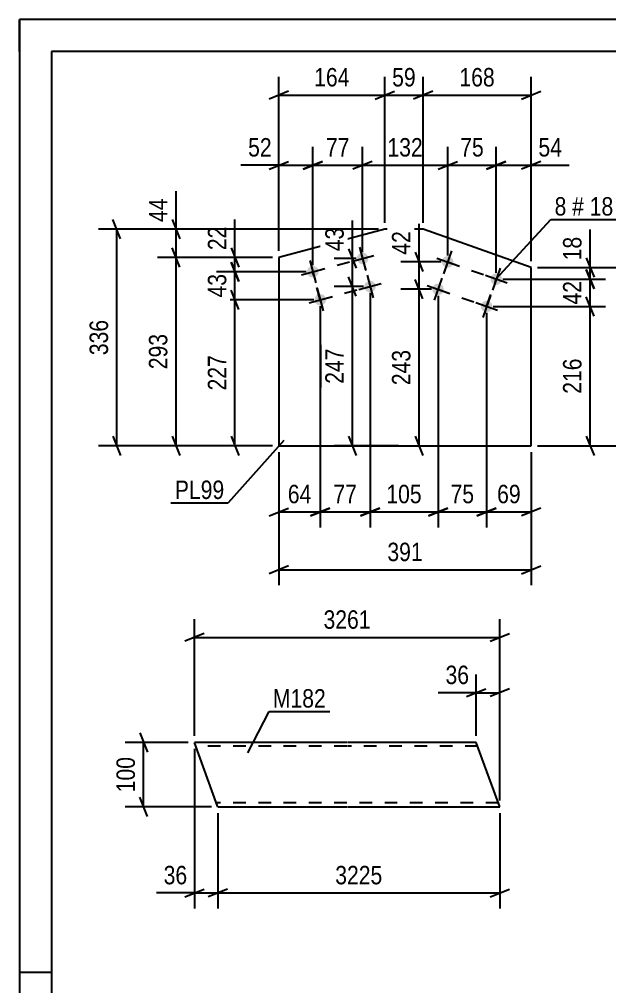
# Model space of a CAD drawing. Header units: millimetres. Extents: x 0 to 420, y 0 to 297.
# Drawn here: x 0 to 91.6, y 146.8 to 297 of the extents above; entities that cross this region are included whole.
import ezdxf

# ---------------------------------------------------------------- set-up
doc = ezdxf.new("R2010")
doc.units = ezdxf.units.MM
doc.linetypes.add('DXK_LINE_DOT2', pattern=[3.9198, 1.9599, -1.9599])
doc.styles.add('Arial Narrow', font='ARIALN.TTF', dxfattribs={"height": 0.2})

# ---------------------------------------------------------------- blocks, each defined once
blk = doc.blocks.new('Unknown-203760993-1133')
at = {"color": 5, "linetype": 'Continuous'}
for p, q in [((420, 297), (0, 297)), ((0, 297), (0, 0)), ((0, 292), (0, 297)), ((415, 292), (5, 292)), ((5, 292), (5, 5)), ((5, 149), (0, 149))]:
    blk.add_line(p, q, dxfattribs=at)
blk = doc.blocks.new('Part-203760993-6326 - 6320')
at = {"color": 2, "linetype": 'Continuous'}
for p, q in [((30.77, 174.81), (27.17, 184.72)), ((50.81, 184.72), (27.17, 184.72)), ((70.91, 184.72), (50.91, 184.72)), ((74.55, 174.72), (70.91, 184.72)), ((30.81, 174.72), (30.77, 174.81)), ((30.81, 174.72), (50.81, 174.72)), ((50.91, 174.72), (74.55, 174.72))]:
    blk.add_line(p, q, dxfattribs=at)
at = {"color": 7, "linetype": 'DXK_LINE_DOT2'}
for p, q in [((50.81, 184.12), (27.39, 184.12)), ((71.12, 184.12), (50.91, 184.12)), ((50.81, 175.32), (30.59, 175.32)), ((74.33, 175.32), (50.91, 175.32))]:
    blk.add_line(p, q, dxfattribs=at)
blk = doc.blocks.new('Bolt-203760993-7457 - 7423')
at = {"linetype": 'Continuous'}
for points in [[(67.32, 259.03, -1), (65.62, 259.63, -1)], [(74.86, 256.36, -1), (73.16, 256.96, -1)], [(65.81, 254.79, -1), (64.12, 255.39, -1)], [(73.35, 252.12, -1), (71.66, 252.72, -1)]]:
    blk.add_hatch(color=1, dxfattribs=at).paths.add_polyline_path(points)
at = {"color": 1, "linetype": 'Continuous'}
for p, q in [((64.77, 259.93), (68.17, 258.73)), ((67.07, 261.03), (65.87, 257.64)), ((74.61, 258.35), (73.41, 254.96)), ((72.31, 257.26), (75.71, 256.06)), ((63.27, 255.69), (66.66, 254.49)), ((65.57, 256.79), (64.36, 253.39)), ((73.11, 254.11), (71.9, 250.72)), ((70.81, 253.02), (74.2, 251.82))]:
    blk.add_line(p, q, dxfattribs=at)
blk = doc.blocks.new('Bolt-203760993-7462 - 7423')
at = {"linetype": 'Continuous'}
for points in [[(54.13, 260.1, -1), (52.39, 259.64, -1)], [(46.4, 258.04, -1), (44.66, 257.58, -1)], [(55.29, 255.75, -1), (53.55, 255.29, -1)], [(47.56, 253.69, -1), (45.82, 253.23, -1)]]:
    blk.add_hatch(color=1, dxfattribs=at).paths.add_polyline_path(points)
at = {"color": 1, "linetype": 'Continuous'}
for p, q in [((52.8, 261.61), (53.73, 258.13)), ((51.52, 259.4), (55, 260.33)), ((45.07, 259.55), (45.99, 256.07)), ((43.79, 257.35), (47.27, 258.27)), ((53.96, 257.26), (54.88, 253.78)), ((52.68, 255.06), (56.16, 255.98)), ((44.95, 253), (48.43, 253.92)), ((46.23, 255.2), (47.15, 251.72))]:
    blk.add_line(p, q, dxfattribs=at)
blk = doc.blocks.new('Part-203760993-7467 - 7423')
at = {"color": 2, "linetype": 'Continuous'}
for p, q in [((56.71, 264.41), (40.28, 260.04)), ((62.64, 264.41), (56.71, 264.41)), ((79.42, 258.45), (62.64, 264.41)), ((40.28, 260.04), (40.28, 230.78)), ((79.42, 230.78), (79.42, 258.45)), ((40.28, 230.78), (79.42, 230.78))]:
    blk.add_line(p, q, dxfattribs=at)
blk = doc.blocks.new('Line-203760993-7786 - 7423')
at = {"color": 1, "linetype": 'DXK_LINE_DOT2'}
blk.add_line((53.26, 259.87), (54.42, 255.52), dxfattribs=at)
blk = doc.blocks.new('Line-203760993-7779 - 7423')
at = {"color": 1, "linetype": 'DXK_LINE_DOT2'}
blk.add_line((45.53, 257.81), (53.26, 259.87), dxfattribs=at)
blk = doc.blocks.new('Line-203760993-7772 - 7423')
at = {"color": 1, "linetype": 'DXK_LINE_DOT2'}
blk.add_line((46.69, 253.46), (54.42, 255.52), dxfattribs=at)
blk = doc.blocks.new('Line-203760993-7765 - 7423')
at = {"color": 1, "linetype": 'DXK_LINE_DOT2'}
blk.add_line((46.69, 253.46), (45.53, 257.81), dxfattribs=at)
blk = doc.blocks.new('Line-203760993-7758 - 7423')
at = {"color": 1, "linetype": 'DXK_LINE_DOT2'}
blk.add_line((66.47, 259.33), (64.97, 255.09), dxfattribs=at)
blk = doc.blocks.new('Line-203760993-7751 - 7423')
at = {"color": 1, "linetype": 'DXK_LINE_DOT2'}
blk.add_line((64.97, 255.09), (72.51, 252.42), dxfattribs=at)
blk = doc.blocks.new('Line-203760993-7744 - 7423')
at = {"color": 1, "linetype": 'DXK_LINE_DOT2'}
blk.add_line((72.51, 252.42), (74.01, 256.66), dxfattribs=at)
blk = doc.blocks.new('Line-203760993-7737 - 7423')
at = {"color": 1, "linetype": 'DXK_LINE_DOT2'}
blk.add_line((66.47, 259.33), (74.01, 256.66), dxfattribs=at)
blk = doc.blocks.new('StraightDimension-203760993-6358 - 6320')
at = {"color": 7, "linetype": 'Continuous'}
for p, q in [((27.17, 183.72), (27.17, 158.94)), ((30.81, 173.72), (30.81, 158.94)), ((25.67, 160.74), (28.67, 161.94)), ((27.17, 161.34), (30.81, 161.34)), ((32.31, 161.94), (29.31, 160.74))]:
    blk.add_line(p, q, dxfattribs=at)
at = {"color": 0}
blk.add_wipeout([(26.64, 162.09), (26.64, 166.29), (21.79, 166.29), (21.79, 162.09)], dxfattribs=at)
at = {"color": 7, "linetype": 'Continuous'}
blk.add_line((27.17, 161.34), (21.26, 161.34), dxfattribs=at)
blk.add_line((27.17, 161.34), (21.26, 161.34), dxfattribs=at)
at = {"color": 3, "style": 'Arial Narrow'}
blk.add_text('36', height=2.863, dxfattribs=at).set_placement((22.39, 162.69))
blk = doc.blocks.new('StraightDimension-203760993-6393 - 6320')
at = {"color": 7, "linetype": 'Continuous'}
for p, q in [((18.68, 186.22), (19.88, 183.22)), ((26.17, 184.72), (16.43, 184.72)), ((19.28, 174.72), (19.28, 184.72)), ((19.88, 173.22), (18.68, 176.22)), ((29.81, 174.72), (16.43, 174.72))]:
    blk.add_line(p, q, dxfattribs=at)
at = {"color": 0}
blk.add_wipeout([(18.53, 183.06), (14.33, 183.06), (14.33, 176.38), (18.53, 176.38)], dxfattribs=at)
at = {"color": 3, "style": 'Arial Narrow'}
blk.add_text('100', height=2.863, rotation=90.0002, dxfattribs=at).set_placement((17.93, 176.98))
blk = doc.blocks.new('StraightDimension-203760993-6329 - 6320')
at = {"color": 7, "linetype": 'Continuous'}
for p, q in [((70.91, 185.72), (70.91, 195.28)), ((74.55, 175.72), (74.55, 195.28)), ((69.41, 191.83), (72.41, 193.03)), ((70.91, 192.43), (74.55, 192.43)), ((76.05, 193.03), (73.05, 191.83))]:
    blk.add_line(p, q, dxfattribs=at)
at = {"color": 0}
blk.add_wipeout([(70.38, 193.18), (70.38, 197.38), (65.53, 197.38), (65.53, 193.18)], dxfattribs=at)
at = {"color": 7, "linetype": 'Continuous'}
blk.add_line((70.91, 192.43), (65, 192.43), dxfattribs=at)
blk.add_line((70.91, 192.43), (65, 192.43), dxfattribs=at)
at = {"color": 3, "style": 'Arial Narrow'}
blk.add_text('36', height=2.863, dxfattribs=at).set_placement((66.13, 193.78))
blk = doc.blocks.new('StraightDimension-203760993-6347 - 6320')
at = {"color": 7, "linetype": 'Continuous'}
for p, q in [((27.17, 185.72), (27.17, 203.87)), ((74.55, 175.72), (74.55, 203.87)), ((28.67, 201.62), (25.67, 200.42)), ((73.05, 200.42), (76.05, 201.62)), ((27.17, 201.02), (74.55, 201.02))]:
    blk.add_line(p, q, dxfattribs=at)
at = {"color": 0}
blk.add_wipeout([(55.11, 201.77), (55.11, 205.97), (46.6, 205.97), (46.6, 201.77)], dxfattribs=at)
at = {"color": 3, "style": 'Arial Narrow'}
blk.add_text('3261', height=2.863, dxfattribs=at).set_placement((47.2, 202.37))
blk = doc.blocks.new('StraightDimension-203760993-6375 - 6320')
at = {"color": 7, "linetype": 'Continuous'}
for p, q in [((30.81, 173.72), (30.81, 158.94)), ((74.55, 173.72), (74.55, 158.94)), ((32.31, 161.94), (29.31, 160.74)), ((30.81, 161.34), (74.55, 161.34)), ((73.05, 160.74), (76.05, 161.94))]:
    blk.add_line(p, q, dxfattribs=at)
at = {"color": 0}
blk.add_wipeout([(56.93, 162.09), (56.93, 166.29), (48.42, 166.29), (48.42, 162.09)], dxfattribs=at)
at = {"color": 3, "style": 'Arial Narrow'}
blk.add_text('3225', height=2.863, dxfattribs=at).set_placement((49.02, 162.69))
blk = doc.blocks.new('StraightDimension-203760993-7654 - 7423')
at = {"color": 7, "linetype": 'Continuous'}
for p, q in [((34.06, 251.96), (32.86, 254.96)), ((45.69, 253.46), (30.61, 253.46)), ((33.46, 230.78), (33.46, 253.46)), ((32.86, 232.28), (34.06, 229.28)), ((39.28, 230.78), (30.61, 230.78))]:
    blk.add_line(p, q, dxfattribs=at)
at = {"color": 0}
blk.add_wipeout([(32.71, 245.46), (28.51, 245.46), (28.51, 238.78), (32.71, 238.78)], dxfattribs=at)
at = {"color": 3, "style": 'Arial Narrow'}
blk.add_text('227', height=2.863, rotation=90.0002, dxfattribs=at).set_placement((32.11, 239.38))
blk = doc.blocks.new('StraightDimension-203760993-7619 - 7423')
at = {"color": 7, "linetype": 'Continuous'}
for p, q in [((87.98, 258.16), (89.18, 255.16)), ((75.01, 256.66), (90.98, 256.66)), ((88.58, 252.42), (88.58, 256.66)), ((89.18, 250.92), (87.98, 253.92)), ((73.51, 252.42), (90.98, 252.42))]:
    blk.add_line(p, q, dxfattribs=at)
at = {"color": 0}
blk.add_wipeout([(87.83, 256.97), (83.63, 256.97), (83.63, 252.11), (87.83, 252.11)], dxfattribs=at)
at = {"color": 3, "style": 'Arial Narrow'}
blk.add_text('42', height=2.863, rotation=90.0002, dxfattribs=at).set_placement((87.23, 252.71))
blk = doc.blocks.new('StraightDimension-203760993-7701 - 7423')
at = {"color": 7, "linetype": 'Continuous'}
for p, q in [((74.01, 257.66), (74.01, 277.2)), ((79.42, 259.45), (79.42, 277.2)), ((72.51, 273.75), (75.51, 274.95)), ((80.92, 274.95), (77.92, 273.75)), ((74.01, 274.35), (79.42, 274.35))]:
    blk.add_line(p, q, dxfattribs=at)
at = {"color": 0}
blk.add_wipeout([(84.8, 275.1), (84.8, 279.3), (79.95, 279.3), (79.95, 275.1)], dxfattribs=at)
at = {"color": 7, "linetype": 'Continuous'}
blk.add_line((79.42, 274.35), (85.33, 274.35), dxfattribs=at)
blk.add_line((79.42, 274.35), (85.33, 274.35), dxfattribs=at)
at = {"color": 3, "style": 'Arial Narrow'}
blk.add_text('54', height=2.863, dxfattribs=at).set_placement((80.55, 275.7))
blk = doc.blocks.new('StraightDimension-203760993-7661 - 7423')
at = {"color": 7, "linetype": 'Continuous'}
for p, q in [((40.28, 261.04), (40.28, 277.2)), ((45.53, 258.81), (45.53, 277.2)), ((38.78, 273.75), (41.78, 274.95)), ((47.03, 274.95), (44.03, 273.75)), ((40.28, 274.35), (45.53, 274.35))]:
    blk.add_line(p, q, dxfattribs=at)
at = {"color": 0}
blk.add_wipeout([(39.76, 275.1), (39.76, 279.3), (34.9, 279.3), (34.9, 275.1)], dxfattribs=at)
at = {"color": 7, "linetype": 'Continuous'}
blk.add_line((40.28, 274.35), (34.38, 274.35), dxfattribs=at)
blk.add_line((40.28, 274.35), (34.38, 274.35), dxfattribs=at)
at = {"color": 3, "style": 'Arial Narrow'}
blk.add_text('52', height=2.863, dxfattribs=at).set_placement((35.5, 275.7))
blk = doc.blocks.new('StraightDimension-203760993-7469 - 7423')
at = {"color": 7, "linetype": 'Continuous'}
for p, q in [((98.26, 256.95), (97.06, 259.95)), ((80.42, 258.45), (100.06, 258.45)), ((97.66, 230.78), (97.66, 258.45)), ((97.06, 232.28), (98.26, 229.28)), ((80.42, 230.78), (100.06, 230.78))]:
    blk.add_line(p, q, dxfattribs=at)
at = {"color": 0}
blk.add_wipeout([(96.91, 247.96), (92.71, 247.96), (92.71, 241.27), (96.91, 241.27)], dxfattribs=at)
at = {"color": 3, "style": 'Arial Narrow'}
blk.add_text('277', height=2.863, rotation=90.0002, dxfattribs=at).set_placement((96.31, 241.87))
blk = doc.blocks.new('StraightDimension-203760993-7722 - 7423')
at = {"color": 7, "linetype": 'Continuous'}
for p, q in [((24.91, 258.54), (23.71, 261.54)), ((39.28, 260.04), (21.46, 260.04)), ((24.31, 230.78), (24.31, 260.04)), ((23.71, 232.28), (24.91, 229.28)), ((39.28, 230.78), (21.46, 230.78))]:
    blk.add_line(p, q, dxfattribs=at)
at = {"color": 0}
blk.add_wipeout([(23.56, 248.75), (19.36, 248.75), (19.36, 242.07), (23.56, 242.07)], dxfattribs=at)
at = {"color": 3, "style": 'Arial Narrow'}
blk.add_text('293', height=2.863, rotation=90.0002, dxfattribs=at).set_placement((22.96, 242.67))
blk = doc.blocks.new('StraightDimension-203760993-7604 - 7423')
at = {"color": 7, "linetype": 'Continuous'}
for p, q in [((40.28, 229.78), (40.28, 209.12)), ((79.42, 229.78), (79.42, 209.12)), ((41.78, 212.12), (38.78, 210.92)), ((77.92, 210.92), (80.92, 212.12)), ((40.28, 211.52), (79.42, 211.52))]:
    blk.add_line(p, q, dxfattribs=at)
at = {"color": 0}
blk.add_wipeout([(63.19, 212.27), (63.19, 216.47), (56.51, 216.47), (56.51, 212.27)], dxfattribs=at)
at = {"color": 3, "style": 'Arial Narrow'}
blk.add_text('391', height=2.863, dxfattribs=at).set_placement((57.11, 212.87))
blk = doc.blocks.new('StraightDimension-203760993-7476 - 7423')
at = {"color": 7, "linetype": 'Continuous'}
for p, q in [((61.43, 260.83), (62.63, 257.83)), ((65.47, 259.33), (59.18, 259.33)), ((62.03, 255.09), (62.03, 259.33)), ((62.63, 253.59), (61.43, 256.59)), ((63.97, 255.09), (59.18, 255.09))]:
    blk.add_line(p, q, dxfattribs=at)
at = {"color": 0}
blk.add_wipeout([(61.28, 264.71), (57.08, 264.71), (57.08, 259.86), (61.28, 259.86)], dxfattribs=at)
at = {"color": 7, "linetype": 'Continuous'}
blk.add_line((62.03, 259.33), (62.03, 265.24), dxfattribs=at)
blk.add_line((62.03, 259.33), (62.03, 265.24), dxfattribs=at)
at = {"color": 3, "style": 'Arial Narrow'}
blk.add_text('42', height=2.863, rotation=90.0002, dxfattribs=at).set_placement((60.68, 260.46))
blk = doc.blocks.new('StraightDimension-203760993-7489 - 7423')
at = {"color": 7, "linetype": 'Continuous'}
for p, q in [((62.63, 253.59), (61.43, 256.59)), ((63.97, 255.09), (59.18, 255.09)), ((62.03, 230.78), (62.03, 255.09)), ((61.43, 232.28), (62.63, 229.28)), ((60.85, 230.78), (64.43, 230.78))]:
    blk.add_line(p, q, dxfattribs=at)
at = {"color": 0}
blk.add_wipeout([(61.28, 246.28), (57.08, 246.28), (57.08, 239.59), (61.28, 239.59)], dxfattribs=at)
at = {"color": 3, "style": 'Arial Narrow'}
blk.add_text('243', height=2.863, rotation=90.0002, dxfattribs=at).set_placement((60.68, 240.19))
blk = doc.blocks.new('StraightDimension-203760993-7506 - 7423')
at = {"color": 7, "linetype": 'Continuous'}
for p, q in [((51.08, 261.37), (52.28, 258.37)), ((52.26, 259.87), (48.83, 259.87)), ((51.68, 255.52), (51.68, 259.87)), ((52.28, 254.02), (51.08, 257.02)), ((53.42, 255.52), (48.83, 255.52))]:
    blk.add_line(p, q, dxfattribs=at)
at = {"color": 0}
blk.add_wipeout([(50.93, 265.25), (46.73, 265.25), (46.73, 260.39), (50.93, 260.39)], dxfattribs=at)
at = {"color": 7, "linetype": 'Continuous'}
blk.add_line((51.68, 259.87), (51.68, 265.77), dxfattribs=at)
blk.add_line((51.68, 259.87), (51.68, 265.77), dxfattribs=at)
at = {"color": 3, "style": 'Arial Narrow'}
blk.add_text('43', height=2.863, rotation=90.0002, dxfattribs=at).set_placement((50.33, 260.99))
blk = doc.blocks.new('StraightDimension-203760993-7583 - 7423')
at = {"color": 7, "linetype": 'Continuous'}
for p, q in [((62.64, 265.41), (62.64, 288.08)), ((79.42, 259.45), (79.42, 288.08)), ((64.14, 285.83), (61.14, 284.63)), ((77.92, 284.63), (80.92, 285.83)), ((62.64, 285.23), (79.42, 285.23))]:
    blk.add_line(p, q, dxfattribs=at)
at = {"color": 0}
blk.add_wipeout([(74.37, 285.98), (74.37, 290.18), (67.69, 290.18), (67.69, 285.98)], dxfattribs=at)
at = {"color": 3, "style": 'Arial Narrow'}
blk.add_text('168', height=2.863, dxfattribs=at).set_placement((68.29, 286.58))
blk = doc.blocks.new('StraightDimension-203760993-7519 - 7423')
at = {"color": 7, "linetype": 'Continuous'}
for p, q in [((52.28, 254.02), (51.08, 257.02)), ((53.42, 255.52), (48.83, 255.52)), ((51.68, 230.78), (51.68, 255.52)), ((51.08, 232.28), (52.28, 229.28)), ((58.85, 230.78), (48.83, 230.78))]:
    blk.add_line(p, q, dxfattribs=at)
at = {"color": 0}
blk.add_wipeout([(50.93, 246.49), (46.73, 246.49), (46.73, 239.81), (50.93, 239.81)], dxfattribs=at)
at = {"color": 3, "style": 'Arial Narrow'}
blk.add_text('247', height=2.863, rotation=90.0002, dxfattribs=at).set_placement((50.33, 240.41))
blk = doc.blocks.new('StraightDimension-203760993-7681 - 7423')
at = {"color": 7, "linetype": 'Continuous'}
for p, q in [((53.26, 260.87), (53.26, 277.2)), ((66.47, 260.33), (66.47, 277.2)), ((54.76, 274.95), (51.76, 273.75)), ((64.97, 273.75), (67.97, 274.95)), ((53.26, 274.35), (66.47, 274.35))]:
    blk.add_line(p, q, dxfattribs=at)
at = {"color": 0}
blk.add_wipeout([(63.21, 275.1), (63.21, 279.3), (56.52, 279.3), (56.52, 275.1)], dxfattribs=at)
at = {"color": 3, "style": 'Arial Narrow'}
blk.add_text('132', height=2.863, dxfattribs=at).set_placement((57.12, 275.7))
blk = doc.blocks.new('StraightDimension-203760993-7536 - 7423')
at = {"color": 7, "linetype": 'Continuous'}
for p, q in [((46.69, 252.46), (46.69, 218.11)), ((40.28, 229.78), (40.28, 218.11)), ((38.78, 219.91), (41.78, 221.11)), ((48.19, 221.11), (45.19, 219.91)), ((40.28, 220.51), (46.69, 220.51))]:
    blk.add_line(p, q, dxfattribs=at)
at = {"color": 0}
blk.add_wipeout([(45.91, 221.26), (45.91, 225.46), (41.06, 225.46), (41.06, 221.26)], dxfattribs=at)
at = {"color": 3, "style": 'Arial Narrow'}
blk.add_text('64', height=2.863, dxfattribs=at).set_placement((41.66, 221.86))
blk = doc.blocks.new('StraightDimension-203760993-7542 - 7423')
at = {"color": 7, "linetype": 'Continuous'}
for p, q in [((54.42, 254.52), (54.42, 218.11)), ((64.97, 254.09), (64.97, 218.11)), ((52.92, 219.91), (55.92, 221.11)), ((66.47, 221.11), (63.47, 219.91)), ((54.42, 220.51), (64.97, 220.51))]:
    blk.add_line(p, q, dxfattribs=at)
at = {"color": 0}
blk.add_wipeout([(63.04, 221.26), (63.04, 225.46), (56.35, 225.46), (56.35, 221.26)], dxfattribs=at)
at = {"color": 3, "style": 'Arial Narrow'}
blk.add_text('105', height=2.863, dxfattribs=at).set_placement((56.95, 221.86))
blk = doc.blocks.new('StraightDimension-203760993-7731 - 7423')
at = {"color": 7, "linetype": 'Continuous'}
for p, q in [((15.71, 262.91), (14.51, 265.91)), ((55.71, 264.41), (12.26, 264.41)), ((15.11, 230.78), (15.11, 264.41)), ((14.51, 232.28), (15.71, 229.28)), ((39.28, 230.78), (12.26, 230.78))]:
    blk.add_line(p, q, dxfattribs=at)
at = {"color": 0}
blk.add_wipeout([(14.36, 250.94), (10.16, 250.94), (10.16, 244.25), (14.36, 244.25)], dxfattribs=at)
at = {"color": 3, "style": 'Arial Narrow'}
blk.add_text('336', height=2.863, rotation=90.0002, dxfattribs=at).set_placement((13.76, 244.85))
blk = doc.blocks.new('StraightDimension-203760993-7550 - 7423')
at = {"color": 7, "linetype": 'Continuous'}
for p, q in [((54.42, 254.52), (54.42, 218.11)), ((46.69, 252.46), (46.69, 218.11)), ((45.19, 219.91), (48.19, 221.11)), ((55.92, 221.11), (52.92, 219.91)), ((46.69, 220.51), (54.42, 220.51))]:
    blk.add_line(p, q, dxfattribs=at)
at = {"color": 0}
blk.add_wipeout([(52.98, 221.26), (52.98, 225.46), (48.13, 225.46), (48.13, 221.26)], dxfattribs=at)
at = {"color": 3, "style": 'Arial Narrow'}
blk.add_text('77', height=2.863, dxfattribs=at).set_placement((48.73, 221.86))
blk = doc.blocks.new('StraightDimension-203760993-7558 - 7423')
at = {"color": 7, "linetype": 'Continuous'}
for p, q in [((64.97, 254.09), (64.97, 218.11)), ((72.51, 251.42), (72.51, 218.11)), ((63.47, 219.91), (66.47, 221.11)), ((74.01, 221.11), (71.01, 219.91)), ((64.97, 220.51), (72.51, 220.51))]:
    blk.add_line(p, q, dxfattribs=at)
at = {"color": 0}
blk.add_wipeout([(71.16, 221.26), (71.16, 225.46), (66.31, 225.46), (66.31, 221.26)], dxfattribs=at)
at = {"color": 3, "style": 'Arial Narrow'}
blk.add_text('75', height=2.863, dxfattribs=at).set_placement((66.91, 221.86))
blk = doc.blocks.new('StraightDimension-203760993-7566 - 7423')
at = {"color": 7, "linetype": 'Continuous'}
for p, q in [((72.51, 251.42), (72.51, 218.11)), ((79.42, 229.78), (79.42, 218.11)), ((71.01, 219.91), (74.01, 221.11)), ((80.92, 221.11), (77.92, 219.91)), ((72.51, 220.51), (79.42, 220.51))]:
    blk.add_line(p, q, dxfattribs=at)
at = {"color": 0}
blk.add_wipeout([(78.39, 221.26), (78.39, 225.46), (73.54, 225.46), (73.54, 221.26)], dxfattribs=at)
at = {"color": 3, "style": 'Arial Narrow'}
blk.add_text('69', height=2.863, dxfattribs=at).set_placement((74.14, 221.86))
blk = doc.blocks.new('StraightDimension-203760993-7573 - 7423')
at = {"color": 7, "linetype": 'Continuous'}
for p, q in [((40.28, 261.04), (40.28, 288.08)), ((56.71, 265.41), (56.71, 288.08)), ((41.78, 285.83), (38.78, 284.63)), ((55.21, 284.63), (58.21, 285.83)), ((40.28, 285.23), (56.71, 285.23))]:
    blk.add_line(p, q, dxfattribs=at)
at = {"color": 0}
blk.add_wipeout([(51.84, 285.98), (51.84, 290.18), (45.15, 290.18), (45.15, 285.98)], dxfattribs=at)
at = {"color": 3, "style": 'Arial Narrow'}
blk.add_text('164', height=2.863, dxfattribs=at).set_placement((45.75, 286.58))
blk = doc.blocks.new('StraightDimension-203760993-7593 - 7423')
at = {"color": 7, "linetype": 'Continuous'}
for p, q in [((56.71, 265.41), (56.71, 288.08)), ((62.64, 265.41), (62.64, 288.08)), ((55.21, 284.63), (58.21, 285.83)), ((64.14, 285.83), (61.14, 284.63)), ((56.71, 285.23), (62.64, 285.23))]:
    blk.add_line(p, q, dxfattribs=at)
at = {"color": 0}
blk.add_wipeout([(62.1, 285.98), (62.1, 290.18), (57.25, 290.18), (57.25, 285.98)], dxfattribs=at)
at = {"color": 3, "style": 'Arial Narrow'}
blk.add_text('59', height=2.863, dxfattribs=at).set_placement((57.85, 286.58))
blk = doc.blocks.new('StraightDimension-203760993-7609 - 7423')
at = {"color": 7, "linetype": 'Continuous'}
for p, q in [((87.98, 259.95), (89.18, 256.95)), ((80.42, 258.45), (90.98, 258.45)), ((88.58, 256.66), (88.58, 258.45)), ((89.18, 255.16), (87.98, 258.16)), ((75.01, 256.66), (90.98, 256.66))]:
    blk.add_line(p, q, dxfattribs=at)
at = {"color": 0}
blk.add_wipeout([(87.83, 263.83), (83.63, 263.83), (83.63, 258.98), (87.83, 258.98)], dxfattribs=at)
at = {"color": 7, "linetype": 'Continuous'}
blk.add_line((88.58, 258.45), (88.58, 264.36), dxfattribs=at)
blk.add_line((88.58, 258.45), (88.58, 264.36), dxfattribs=at)
at = {"color": 3, "style": 'Arial Narrow'}
blk.add_text('18', height=2.863, rotation=90.0002, dxfattribs=at).set_placement((87.23, 259.58))
blk = doc.blocks.new('StraightDimension-203760993-7629 - 7423')
at = {"color": 7, "linetype": 'Continuous'}
for p, q in [((89.18, 250.92), (87.98, 253.92)), ((73.51, 252.42), (90.98, 252.42)), ((88.58, 230.78), (88.58, 252.42)), ((87.98, 232.28), (89.18, 229.28)), ((80.42, 230.78), (90.98, 230.78))]:
    blk.add_line(p, q, dxfattribs=at)
at = {"color": 0}
blk.add_wipeout([(87.83, 244.94), (83.63, 244.94), (83.63, 238.26), (87.83, 238.26)], dxfattribs=at)
at = {"color": 3, "style": 'Arial Narrow'}
blk.add_text('216', height=2.863, rotation=90.0002, dxfattribs=at).set_placement((87.23, 238.86))
blk = doc.blocks.new('StraightDimension-203760993-7691 - 7423')
at = {"color": 7, "linetype": 'Continuous'}
for p, q in [((66.47, 260.33), (66.47, 277.2)), ((74.01, 257.66), (74.01, 277.2)), ((64.97, 273.75), (67.97, 274.95)), ((75.51, 274.95), (72.51, 273.75)), ((66.47, 274.35), (74.01, 274.35))]:
    blk.add_line(p, q, dxfattribs=at)
at = {"color": 0}
blk.add_wipeout([(72.67, 275.1), (72.67, 279.3), (67.81, 279.3), (67.81, 275.1)], dxfattribs=at)
at = {"color": 3, "style": 'Arial Narrow'}
blk.add_text('75', height=2.863, dxfattribs=at).set_placement((68.41, 275.7))
blk = doc.blocks.new('StraightDimension-203760993-7638 - 7423')
at = {"color": 7, "linetype": 'Continuous'}
for p, q in [((32.86, 259.31), (34.06, 256.31)), ((44.53, 257.81), (30.61, 257.81)), ((33.46, 253.46), (33.46, 257.81)), ((34.06, 251.96), (32.86, 254.96)), ((45.69, 253.46), (30.61, 253.46))]:
    blk.add_line(p, q, dxfattribs=at)
at = {"color": 0}
blk.add_wipeout([(32.71, 258.06), (28.51, 258.06), (28.51, 253.21), (32.71, 253.21)], dxfattribs=at)
at = {"color": 3, "style": 'Arial Narrow'}
blk.add_text('43', height=2.863, rotation=90.0002, dxfattribs=at).set_placement((32.11, 253.81))
blk = doc.blocks.new('StraightDimension-203760993-7646 - 7423')
at = {"color": 7, "linetype": 'Continuous'}
for p, q in [((32.86, 261.54), (34.06, 258.54)), ((39.28, 260.04), (30.61, 260.04)), ((33.46, 257.81), (33.46, 260.04)), ((34.06, 256.31), (32.86, 259.31)), ((44.53, 257.81), (30.61, 257.81))]:
    blk.add_line(p, q, dxfattribs=at)
at = {"color": 0}
blk.add_wipeout([(32.71, 265.42), (28.51, 265.42), (28.51, 260.56), (32.71, 260.56)], dxfattribs=at)
at = {"color": 7, "linetype": 'Continuous'}
blk.add_line((33.46, 260.04), (33.46, 265.94), dxfattribs=at)
blk.add_line((33.46, 260.04), (33.46, 265.94), dxfattribs=at)
at = {"color": 3, "style": 'Arial Narrow'}
blk.add_text('22', height=2.863, rotation=90.0002, dxfattribs=at).set_placement((32.11, 261.16))
blk = doc.blocks.new('StraightDimension-203760993-7671 - 7423')
at = {"color": 7, "linetype": 'Continuous'}
for p, q in [((45.53, 258.81), (45.53, 277.2)), ((53.26, 260.87), (53.26, 277.2)), ((44.03, 273.75), (47.03, 274.95)), ((54.76, 274.95), (51.76, 273.75)), ((45.53, 274.35), (53.26, 274.35))]:
    blk.add_line(p, q, dxfattribs=at)
at = {"color": 0}
blk.add_wipeout([(51.82, 275.1), (51.82, 279.3), (46.97, 279.3), (46.97, 275.1)], dxfattribs=at)
at = {"color": 3, "style": 'Arial Narrow'}
blk.add_text('77', height=2.863, dxfattribs=at).set_placement((47.57, 275.7))
blk = doc.blocks.new('StraightDimension-203760993-7712 - 7423')
at = {"color": 7, "linetype": 'Continuous'}
for p, q in [((23.71, 265.91), (24.91, 262.91)), ((55.71, 264.41), (21.46, 264.41)), ((24.31, 260.04), (24.31, 264.41)), ((24.91, 258.54), (23.71, 261.54)), ((39.28, 260.04), (21.46, 260.04))]:
    blk.add_line(p, q, dxfattribs=at)
at = {"color": 0}
blk.add_wipeout([(23.56, 269.79), (19.36, 269.79), (19.36, 264.93), (23.56, 264.93)], dxfattribs=at)
at = {"color": 7, "linetype": 'Continuous'}
blk.add_line((24.31, 264.41), (24.31, 270.31), dxfattribs=at)
blk.add_line((24.31, 264.41), (24.31, 270.31), dxfattribs=at)
at = {"color": 3, "style": 'Arial Narrow'}
blk.add_text('44', height=2.863, rotation=90.0002, dxfattribs=at).set_placement((22.96, 265.53))
blk = doc.blocks.new('Mark-203760993-6322 - 6320')
at = {"color": 0}
blk.add_wipeout([(47.56, 190.13), (47.56, 193.13), (39.34, 193.13), (39.34, 190.13)], dxfattribs=at)
blk.add_wipeout([(47.56, 190.13), (47.56, 193.13), (39.34, 193.13), (39.34, 190.13)], dxfattribs=at)
at = {"color": 30, "linetype": 'Continuous'}
for p, q in [((35.48, 183.11), (38.74, 189.53)), ((38.74, 189.53), (48.16, 189.53))]:
    blk.add_line(p, q, dxfattribs=at)
at = {"color": 3, "style": 'Arial Narrow'}
blk.add_text('M182', height=2.863, dxfattribs=at).set_placement((39.34, 190.13))
blk = doc.blocks.new('Mark-203760993-7463 - 7423')
at = {"color": 0}
blk.add_wipeout([(31.8, 222.52), (31.8, 225.52), (24.13, 225.52), (24.13, 222.52)], dxfattribs=at)
blk.add_wipeout([(31.8, 222.52), (31.8, 225.52), (24.13, 225.52), (24.13, 222.52)], dxfattribs=at)
at = {"color": 30, "linetype": 'Continuous'}
for p in [(41.06, 231.61), (23.53, 221.92)]:
    blk.add_line(p, (32.4, 221.92), dxfattribs=at)
at = {"color": 3, "style": 'Arial Narrow'}
blk.add_text('PL99', height=2.863, dxfattribs=at).set_placement((24.13, 222.52))
blk = doc.blocks.new('MarkSet-203760993-7821 - 7423')
at = {"color": 0}
for points in [[(84.88, 266.53), (84.88, 269.53), (83.06, 269.53), (83.06, 266.53)], [(87.61, 266.53), (87.61, 269.53), (85.78, 269.53), (85.78, 266.53)], [(92.17, 266.53), (92.17, 269.53), (88.51, 269.53), (88.51, 266.53)], [(108.6, 266.53), (108.6, 269.53), (93.07, 269.53), (93.07, 266.53)]]:
    blk.add_wipeout(points, dxfattribs=at)
for points in [[(84.88, 266.53), (84.88, 269.53), (83.06, 269.53), (83.06, 266.53)], [(87.61, 266.53), (87.61, 269.53), (85.78, 269.53), (85.78, 266.53)], [(92.17, 266.53), (92.17, 269.53), (88.51, 269.53), (88.51, 266.53)], [(108.6, 266.53), (108.6, 269.53), (93.07, 269.53), (93.07, 266.53)]]:
    blk.add_wipeout(points, dxfattribs=at)
at = {"color": 7, "linetype": 'Continuous'}
for p, q in [((73.95, 256.67), (82.46, 265.93)), ((82.46, 265.93), (109.2, 265.93))]:
    blk.add_line(p, q, dxfattribs=at)
at = {"color": 3, "style": 'Arial Narrow'}
for s, height, p in [('8', 2.86, (83.06, 266.53)), ('#', 2.86, (85.78, 266.53)), ('18', 2.863, (88.51, 266.53)), ('Ø  HOLES', 2.863, (93.07, 266.53))]:
    blk.add_text(s, height=height, dxfattribs=at).set_placement(p)

msp = doc.modelspace()

# ---------------------------------------------------------------- block references
for name in ['Unknown-203760993-1133', 'Part-203760993-7467 - 7423', 'Bolt-203760993-7462 - 7423', 'Line-203760993-7779 - 7423', 'Line-203760993-7786 - 7423', 'Bolt-203760993-7457 - 7423', 'Line-203760993-7758 - 7423', 'Line-203760993-7737 - 7423', 'Line-203760993-7765 - 7423', 'Line-203760993-7772 - 7423', 'Line-203760993-7744 - 7423', 'Line-203760993-7751 - 7423', 'Part-203760993-6326 - 6320']:
    msp.add_blockref(name, (0, 0))

# ---------------------------------------------------------------- next in the draw order: block references
for name in ['StraightDimension-203760993-7661 - 7423', 'StraightDimension-203760993-7476 - 7423', 'StraightDimension-203760993-7619 - 7423', 'StraightDimension-203760993-7654 - 7423', 'StraightDimension-203760993-6329 - 6320', 'StraightDimension-203760993-6358 - 6320']:
    msp.add_blockref(name, (0, 0))

# ---------------------------------------------------------------- next in the draw order: block references
for name in ['StraightDimension-203760993-7701 - 7423', 'StraightDimension-203760993-7506 - 7423', 'StraightDimension-203760993-7722 - 7423', 'StraightDimension-203760993-6393 - 6320']:
    msp.add_blockref(name, (0, 0))

# ---------------------------------------------------------------- next in the draw order: block references
for name in ['StraightDimension-203760993-7469 - 7423', 'StraightDimension-203760993-6347 - 6320', 'StraightDimension-203760993-6375 - 6320']:
    msp.add_blockref(name, (0, 0))

# ---------------------------------------------------------------- next in the draw order: block references
for name in ['StraightDimension-203760993-7583 - 7423', 'StraightDimension-203760993-7604 - 7423', 'Mark-203760993-6322 - 6320']:
    msp.add_blockref(name, (0, 0))

# ---------------------------------------------------------------- next in the draw order: block references
for name in ['StraightDimension-203760993-7681 - 7423', 'StraightDimension-203760993-7609 - 7423', 'StraightDimension-203760993-7489 - 7423']:
    msp.add_blockref(name, (0, 0))

# ---------------------------------------------------------------- next in the draw order: block references
for name in ['StraightDimension-203760993-7691 - 7423', 'StraightDimension-203760993-7519 - 7423']:
    msp.add_blockref(name, (0, 0))

# ---------------------------------------------------------------- next in the draw order: block references
for name in ['MarkSet-203760993-7821 - 7423', 'StraightDimension-203760993-7542 - 7423', 'StraightDimension-203760993-7536 - 7423']:
    msp.add_blockref(name, (0, 0))

# ---------------------------------------------------------------- next in the draw order: block references
for name in ['StraightDimension-203760993-7731 - 7423', 'StraightDimension-203760993-7558 - 7423']:
    msp.add_blockref(name, (0, 0))

# ---------------------------------------------------------------- next in the draw order: block references
for name in ['StraightDimension-203760993-7573 - 7423', 'StraightDimension-203760993-7550 - 7423', 'StraightDimension-203760993-7566 - 7423', 'Mark-203760993-7463 - 7423']:
    msp.add_blockref(name, (0, 0))

# ---------------------------------------------------------------- next in the draw order: block references
for name in ['StraightDimension-203760993-7593 - 7423', 'StraightDimension-203760993-7638 - 7423', 'StraightDimension-203760993-7629 - 7423']:
    msp.add_blockref(name, (0, 0))

# ---------------------------------------------------------------- next in the draw order: block references
msp.add_blockref('StraightDimension-203760993-7646 - 7423', (0, 0))

# ---------------------------------------------------------------- next in the draw order: block references
msp.add_blockref('StraightDimension-203760993-7671 - 7423', (0, 0))

# ---------------------------------------------------------------- next in the draw order: block references
msp.add_blockref('StraightDimension-203760993-7712 - 7423', (0, 0))

doc.saveas('drawing.dxf')
